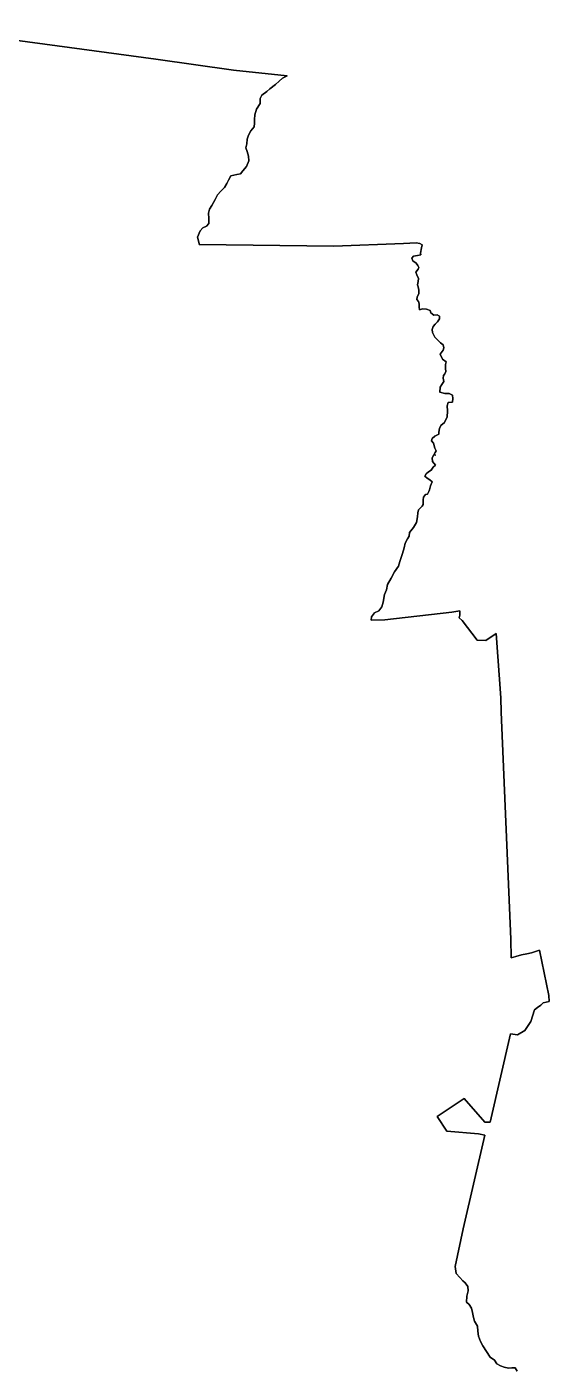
# Model space of a CAD drawing. Header units: inches. Extents: x 33.9 to 41.9, y -4.8 to 5.4.
# Drawn here: x 35.4312 to 35.507, y 0.7139 to 0.909 of the extents above; entities that cross this region are included whole.
import ezdxf

# ---------------------------------------------------------------- set-up
doc = ezdxf.new("R2010")
doc.units = ezdxf.units.IN
doc.header["$MEASUREMENT"] = 0
doc.layers.add('Counties', color=7, linetype='Continuous')

msp = doc.modelspace()

# ---------------------------------------------------------------- linework, layer by layer
at = {"layer": 'Counties'}
for points in [[(35.50242, 0.71375), (35.50211, 0.71424), (35.50162, 0.71427), (35.50113, 0.71418), (35.50051, 0.71434), (35.49996, 0.71452), (35.49944, 0.71483), (35.4991, 0.71536), (35.49849, 0.71579), (35.49741, 0.71743), (35.4971, 0.71808), (35.4968, 0.71886), (35.49667, 0.71957), (35.49664, 0.72028), (35.49621, 0.72102), (35.49606, 0.72158), (35.4959, 0.72229), (35.49575, 0.72294), (35.49544, 0.72344), (35.49504, 0.72378), (35.4951, 0.72464), (35.49529, 0.72542), (35.49526, 0.72607), (35.49486, 0.7266), (35.49449, 0.72687), (35.49406, 0.72737), (35.49353, 0.72796), (35.49338, 0.72898), (35.49454, 0.73443), (35.4977, 0.74802), (35.49678, 0.74824), (35.4922, 0.74864), (35.49079, 0.75077), (35.49471, 0.75338), (35.4977, 0.74991), (35.49846, 0.74991), (35.50143, 0.76275), (35.50245, 0.76263), (35.50352, 0.76323), (35.5044, 0.76452), (35.50493, 0.76625), (35.50536, 0.76656), (35.50585, 0.76693), (35.50616, 0.76724), (35.50705, 0.76746), (35.50698, 0.76833), (35.50566, 0.77492), (35.50505, 0.7747), (35.50449, 0.77449), (35.50382, 0.77436), (35.50305, 0.77421), (35.50219, 0.77396), (35.50152, 0.77378), (35.50148, 0.7765), (35.50008, 0.80947), (35.50005, 0.81154), (35.49934, 0.8209), (35.49783, 0.81987), (35.49657, 0.81993), (35.49439, 0.82275), (35.49399, 0.82315), (35.49405, 0.82356), (35.49408, 0.82418), (35.49289, 0.82396), (35.48319, 0.82288), (35.48119, 0.82281), (35.48122, 0.82331), (35.48168, 0.8239), (35.48233, 0.82418), (35.48276, 0.82476), (35.48294, 0.82545), (35.48312, 0.82656), (35.48343, 0.82721), (35.48358, 0.82798), (35.4841, 0.82891), (35.48459, 0.82984), (35.48518, 0.83065), (35.48536, 0.83136), (35.48576, 0.8325), (35.486, 0.83334), (35.48613, 0.83402), (35.48646, 0.83464), (35.48671, 0.83504), (35.48677, 0.83554), (35.48735, 0.83628), (35.48778, 0.83699), (35.48794, 0.83783), (35.48797, 0.83839), (35.48809, 0.83882), (35.4883, 0.83907), (35.48861, 0.83938), (35.48876, 0.83962), (35.48876, 0.84031), (35.48879, 0.84068), (35.48907, 0.84105), (35.48938, 0.84111), (35.48959, 0.84151), (35.48968, 0.84176), (35.4898, 0.84232), (35.49005, 0.84291), (35.48974, 0.84322), (35.48931, 0.84346), (35.48897, 0.84371), (35.48916, 0.84408), (35.48953, 0.84436), (35.48989, 0.84458), (35.4902, 0.84504), (35.49054, 0.84532), (35.49011, 0.84585), (35.49005, 0.8464), (35.49029, 0.84681), (35.49048, 0.84715), (35.49066, 0.84743), (35.49042, 0.84781), (35.49026, 0.84851), (35.48998, 0.84888), (35.49005, 0.84919), (35.49044, 0.84953), (35.491, 0.84984), (35.491, 0.85012), (35.49112, 0.85065), (35.49133, 0.85111), (35.49186, 0.85151), (35.49204, 0.85198), (35.49222, 0.85232), (35.49228, 0.85321), (35.49222, 0.85393), (35.4924, 0.85445), (35.49302, 0.85448), (35.49305, 0.85501), (35.49302, 0.85551), (35.49253, 0.85572), (35.49191, 0.85572), (35.49115, 0.85591), (35.49124, 0.85665), (35.49145, 0.85702), (35.49173, 0.85746), (35.49167, 0.85795), (35.4917, 0.85835), (35.49188, 0.85857), (35.49203, 0.85894), (35.492, 0.85938), (35.49197, 0.85993), (35.49209, 0.86034), (35.49157, 0.86071), (35.49123, 0.86145), (35.49163, 0.86204), (35.49175, 0.86238), (35.49163, 0.86278), (35.49129, 0.86309), (35.49096, 0.8634), (35.49046, 0.8639), (35.4901, 0.86461), (35.49007, 0.86504), (35.49022, 0.86547), (35.49049, 0.86578), (35.49083, 0.86613), (35.49114, 0.86659), (35.49111, 0.86696), (35.49077, 0.86715), (35.49031, 0.86711), (35.48988, 0.86743), (35.48976, 0.86777), (35.48923, 0.86798), (35.48865, 0.86801), (35.48822, 0.86789), (35.48816, 0.86829), (35.48819, 0.86876), (35.48807, 0.86907), (35.48785, 0.86938), (35.48788, 0.86972), (35.48813, 0.87024), (35.4881, 0.87074), (35.48804, 0.87123), (35.48794, 0.87151), (35.488, 0.87198), (35.48809, 0.87241), (35.48785, 0.87294), (35.48766, 0.87337), (35.48803, 0.87377), (35.48812, 0.87402), (35.48797, 0.8743), (35.48773, 0.87464), (35.48727, 0.87498), (35.48708, 0.87538), (35.48736, 0.87569), (35.48791, 0.87575), (35.4884, 0.87585), (35.48837, 0.87612), (35.48852, 0.87687), (35.48858, 0.8773), (35.48828, 0.87752), (35.48772, 0.87761), (35.48588, 0.87749), (35.47575, 0.87715), (35.45623, 0.87736), (35.45623, 0.87752), (35.45595, 0.87845), (35.45638, 0.87934), (35.45675, 0.87978), (35.45727, 0.88002), (35.45764, 0.8804), (35.45764, 0.88114), (35.45757, 0.88194), (35.45773, 0.8825), (35.45807, 0.88303), (35.45853, 0.88389), (35.45886, 0.88458), (35.45938, 0.88513), (35.45987, 0.88563), (35.46024, 0.88622), (35.46049, 0.88671), (35.46083, 0.88733), (35.46169, 0.88755), (35.46224, 0.88764), (35.46254, 0.88807), (35.4631, 0.88869), (35.46343, 0.88953), (35.4634, 0.89021), (35.46319, 0.89086), (35.463, 0.89139), (35.46312, 0.89201), (35.46319, 0.89266), (35.46337, 0.89324), (35.46374, 0.89386), (35.4642, 0.89445), (35.46426, 0.89498), (35.46426, 0.8955), (35.46429, 0.89622), (35.46456, 0.89702), (35.46505, 0.89783), (35.46509, 0.89857), (35.46533, 0.89903), (35.46604, 0.89959), (35.4665, 0.89996), (35.46729, 0.90061), (35.46785, 0.90108), (35.46834, 0.90154), (35.46898, 0.90188), (35.46121, 0.90266), (35.44992, 0.90426), (35.4151, 0.90897)], [(35.4151, 0.90897), (35.44992, 0.90426), (35.46121, 0.90266), (35.46898, 0.90188), (35.46834, 0.90154), (35.46785, 0.90108), (35.46729, 0.90061), (35.4665, 0.89996), (35.46604, 0.89959), (35.46533, 0.89903), (35.46509, 0.89857), (35.46505, 0.89783), (35.46456, 0.89702), (35.46429, 0.89622), (35.46426, 0.8955), (35.46426, 0.89498), (35.4642, 0.89445), (35.46374, 0.89386), (35.46337, 0.89324), (35.46319, 0.89266), (35.46312, 0.89201), (35.463, 0.89139), (35.46319, 0.89086), (35.4634, 0.89021), (35.46343, 0.88953), (35.4631, 0.88869), (35.46254, 0.88807), (35.46224, 0.88764), (35.46169, 0.88755), (35.46083, 0.88733), (35.46049, 0.88671), (35.46024, 0.88622), (35.45987, 0.88563), (35.45938, 0.88513), (35.45886, 0.88458), (35.45853, 0.88389), (35.45807, 0.88303), (35.45773, 0.8825), (35.45757, 0.88194), (35.45764, 0.88114), (35.45764, 0.8804), (35.45727, 0.88002), (35.45675, 0.87978), (35.45638, 0.87934), (35.45595, 0.87845), (35.45623, 0.87752), (35.45623, 0.87736), (35.47575, 0.87715), (35.48588, 0.87749), (35.48772, 0.87761), (35.48828, 0.87752), (35.48858, 0.8773), (35.48852, 0.87687), (35.48837, 0.87612), (35.4884, 0.87585), (35.48791, 0.87575), (35.48736, 0.87569), (35.48708, 0.87538), (35.48727, 0.87498), (35.48773, 0.87464), (35.48797, 0.8743), (35.48812, 0.87402), (35.48803, 0.87377), (35.48766, 0.87337), (35.48785, 0.87294), (35.48809, 0.87241), (35.488, 0.87198), (35.48794, 0.87151), (35.48804, 0.87123), (35.4881, 0.87074), (35.48813, 0.87024), (35.48788, 0.86972), (35.48785, 0.86938), (35.48807, 0.86907), (35.48819, 0.86876), (35.48816, 0.86829), (35.48822, 0.86789), (35.48865, 0.86801), (35.48923, 0.86798), (35.48976, 0.86777), (35.48988, 0.86743), (35.49031, 0.86711), (35.49077, 0.86715), (35.49111, 0.86696), (35.49114, 0.86659), (35.49083, 0.86613), (35.49049, 0.86578), (35.49022, 0.86547), (35.49007, 0.86504), (35.4901, 0.86461), (35.49046, 0.8639), (35.49096, 0.8634), (35.49129, 0.86309), (35.49163, 0.86278), (35.49175, 0.86238), (35.49163, 0.86204), (35.49123, 0.86145), (35.49157, 0.86071), (35.49209, 0.86034), (35.49197, 0.85993), (35.492, 0.85938), (35.49203, 0.85894), (35.49188, 0.85857), (35.4917, 0.85835), (35.49167, 0.85795), (35.49173, 0.85746), (35.49145, 0.85702), (35.49124, 0.85665), (35.49115, 0.85591), (35.49191, 0.85572), (35.49253, 0.85572), (35.49302, 0.85551), (35.49305, 0.85501), (35.49302, 0.85448), (35.4924, 0.85445), (35.49222, 0.85393), (35.49228, 0.85321), (35.49222, 0.85232), (35.49204, 0.85198), (35.49186, 0.85151), (35.49133, 0.85111), (35.49112, 0.85065), (35.491, 0.85012), (35.491, 0.84984), (35.49044, 0.84953), (35.49005, 0.84919), (35.48998, 0.84888), (35.49026, 0.84851), (35.49042, 0.84781), (35.49066, 0.84743), (35.49048, 0.84715), (35.49029, 0.84681), (35.49005, 0.8464), (35.49011, 0.84585), (35.49054, 0.84532), (35.4902, 0.84504), (35.48989, 0.84458), (35.48953, 0.84436), (35.48916, 0.84408), (35.48897, 0.84371), (35.48931, 0.84346), (35.48974, 0.84322), (35.49005, 0.84291), (35.4898, 0.84232), (35.48968, 0.84176), (35.48959, 0.84151), (35.48938, 0.84111), (35.48907, 0.84105), (35.48879, 0.84068), (35.48876, 0.84031), (35.48876, 0.83962), (35.48861, 0.83938), (35.4883, 0.83907), (35.48809, 0.83882), (35.48797, 0.83839), (35.48794, 0.83783), (35.48778, 0.83699), (35.48735, 0.83628), (35.48677, 0.83554), (35.48671, 0.83504), (35.48646, 0.83464), (35.48613, 0.83402), (35.486, 0.83334), (35.48576, 0.8325), (35.48536, 0.83136), (35.48518, 0.83065), (35.48459, 0.82984), (35.4841, 0.82891), (35.48358, 0.82798), (35.48343, 0.82721), (35.48312, 0.82656), (35.48294, 0.82545), (35.48276, 0.82476), (35.48233, 0.82418), (35.48168, 0.8239), (35.48122, 0.82331), (35.48119, 0.82281), (35.48319, 0.82288), (35.49289, 0.82396), (35.49408, 0.82418), (35.49405, 0.82356), (35.49399, 0.82315), (35.49439, 0.82275), (35.49657, 0.81993), (35.49783, 0.81987), (35.49934, 0.8209), (35.50005, 0.81154), (35.50008, 0.80947), (35.50148, 0.7765), (35.50152, 0.77378), (35.50219, 0.77396), (35.50305, 0.77421), (35.50382, 0.77436), (35.50449, 0.77449), (35.50505, 0.7747), (35.50566, 0.77492), (35.50698, 0.76833), (35.50705, 0.76746), (35.50616, 0.76724), (35.50585, 0.76693), (35.50536, 0.76656), (35.50493, 0.76625), (35.5044, 0.76452), (35.50352, 0.76323), (35.50245, 0.76263), (35.50143, 0.76275), (35.49846, 0.74991), (35.4977, 0.74991), (35.49471, 0.75338), (35.49079, 0.75077), (35.4922, 0.74864), (35.49678, 0.74824), (35.4977, 0.74802), (35.49454, 0.73443), (35.49338, 0.72898), (35.49353, 0.72796), (35.49406, 0.72737), (35.49449, 0.72687), (35.49486, 0.7266), (35.49526, 0.72607), (35.49529, 0.72542), (35.4951, 0.72464), (35.49504, 0.72378), (35.49544, 0.72344), (35.49575, 0.72294), (35.4959, 0.72229), (35.49606, 0.72158), (35.49621, 0.72102), (35.49664, 0.72028), (35.49667, 0.71957), (35.4968, 0.71886), (35.4971, 0.71808), (35.49741, 0.71743), (35.49849, 0.71579), (35.4991, 0.71536), (35.49944, 0.71483), (35.49996, 0.71452), (35.50051, 0.71434), (35.50113, 0.71418), (35.50162, 0.71427), (35.50211, 0.71424), (35.50242, 0.71375)], [(35.50242, 0.71375), (35.50211, 0.71424), (35.50162, 0.71427), (35.50113, 0.71418), (35.50051, 0.71434), (35.49996, 0.71452), (35.49944, 0.71483), (35.4991, 0.71536), (35.49849, 0.71579), (35.49741, 0.71743), (35.4971, 0.71808), (35.4968, 0.71886), (35.49667, 0.71957), (35.49664, 0.72028), (35.49621, 0.72102), (35.49606, 0.72158), (35.4959, 0.72229), (35.49575, 0.72294), (35.49544, 0.72344), (35.49504, 0.72378), (35.4951, 0.72464), (35.49529, 0.72542), (35.49526, 0.72607), (35.49486, 0.7266), (35.49449, 0.72687), (35.49406, 0.72737), (35.49353, 0.72796), (35.49338, 0.72898), (35.49454, 0.73443), (35.4977, 0.74802), (35.49678, 0.74824), (35.4922, 0.74864), (35.49079, 0.75077), (35.49471, 0.75338), (35.4977, 0.74991), (35.49846, 0.74991), (35.50143, 0.76275), (35.50245, 0.76263), (35.50352, 0.76323), (35.5044, 0.76452), (35.50493, 0.76625), (35.50536, 0.76656), (35.50585, 0.76693), (35.50616, 0.76724), (35.50705, 0.76746), (35.50698, 0.76833), (35.50566, 0.77492), (35.50505, 0.7747), (35.50449, 0.77449), (35.50382, 0.77436), (35.50305, 0.77421), (35.50219, 0.77396), (35.50152, 0.77378), (35.50148, 0.7765), (35.50008, 0.80947), (35.50005, 0.81154), (35.49934, 0.8209), (35.49783, 0.81987), (35.49657, 0.81993), (35.49439, 0.82275), (35.49399, 0.82315), (35.49405, 0.82356), (35.49408, 0.82418), (35.49289, 0.82396), (35.48319, 0.82288), (35.48119, 0.82281), (35.48122, 0.82331), (35.48168, 0.8239), (35.48233, 0.82418), (35.48276, 0.82476), (35.48294, 0.82545), (35.48312, 0.82656), (35.48343, 0.82721), (35.48358, 0.82798), (35.4841, 0.82891), (35.48459, 0.82984), (35.48518, 0.83065), (35.48536, 0.83136), (35.48576, 0.8325), (35.486, 0.83334), (35.48613, 0.83402), (35.48646, 0.83464), (35.48671, 0.83504), (35.48677, 0.83554), (35.48735, 0.83628), (35.48778, 0.83699), (35.48794, 0.83783), (35.48797, 0.83839), (35.48809, 0.83882), (35.4883, 0.83907), (35.48861, 0.83938), (35.48876, 0.83962), (35.48876, 0.84031), (35.48879, 0.84068), (35.48907, 0.84105), (35.48938, 0.84111), (35.48959, 0.84151), (35.48968, 0.84176), (35.4898, 0.84232), (35.49005, 0.84291), (35.48974, 0.84322), (35.48931, 0.84346), (35.48897, 0.84371), (35.48916, 0.84408), (35.48953, 0.84436), (35.48989, 0.84458), (35.4902, 0.84504), (35.49054, 0.84532), (35.49011, 0.84585), (35.49005, 0.8464), (35.49029, 0.84681), (35.49048, 0.84715), (35.49066, 0.84743), (35.49042, 0.84781), (35.49026, 0.84851), (35.48998, 0.84888), (35.49005, 0.84919), (35.49044, 0.84953), (35.491, 0.84984), (35.491, 0.85012), (35.49112, 0.85065), (35.49133, 0.85111), (35.49186, 0.85151), (35.49204, 0.85198), (35.49222, 0.85232), (35.49228, 0.85321), (35.49222, 0.85393), (35.4924, 0.85445), (35.49302, 0.85448), (35.49305, 0.85501), (35.49302, 0.85551), (35.49253, 0.85572), (35.49191, 0.85572), (35.49115, 0.85591), (35.49124, 0.85665), (35.49145, 0.85702), (35.49173, 0.85746), (35.49167, 0.85795), (35.4917, 0.85835), (35.49188, 0.85857), (35.49203, 0.85894), (35.492, 0.85938), (35.49197, 0.85993), (35.49209, 0.86034), (35.49157, 0.86071), (35.49123, 0.86145), (35.49163, 0.86204), (35.49175, 0.86238), (35.49163, 0.86278), (35.49129, 0.86309), (35.49096, 0.8634), (35.49046, 0.8639), (35.4901, 0.86461), (35.49007, 0.86504), (35.49022, 0.86547), (35.49049, 0.86578), (35.49083, 0.86613), (35.49114, 0.86659), (35.49111, 0.86696), (35.49077, 0.86715), (35.49031, 0.86711), (35.48988, 0.86743), (35.48976, 0.86777), (35.48923, 0.86798), (35.48865, 0.86801), (35.48822, 0.86789), (35.48816, 0.86829), (35.48819, 0.86876), (35.48807, 0.86907), (35.48785, 0.86938), (35.48788, 0.86972), (35.48813, 0.87024), (35.4881, 0.87074), (35.48804, 0.87123), (35.48794, 0.87151), (35.488, 0.87198), (35.48809, 0.87241), (35.48785, 0.87294), (35.48766, 0.87337), (35.48803, 0.87377), (35.48812, 0.87402), (35.48797, 0.8743), (35.48773, 0.87464), (35.48727, 0.87498), (35.48708, 0.87538), (35.48736, 0.87569), (35.48791, 0.87575), (35.4884, 0.87585), (35.48837, 0.87612), (35.48852, 0.87687), (35.48858, 0.8773), (35.48828, 0.87752), (35.48772, 0.87761), (35.48588, 0.87749), (35.47575, 0.87715), (35.45623, 0.87736), (35.45623, 0.87752), (35.45595, 0.87845), (35.45638, 0.87934), (35.45675, 0.87978), (35.45727, 0.88002), (35.45764, 0.8804), (35.45764, 0.88114), (35.45757, 0.88194), (35.45773, 0.8825), (35.45807, 0.88303), (35.45853, 0.88389), (35.45886, 0.88458), (35.45938, 0.88513), (35.45987, 0.88563), (35.46024, 0.88622), (35.46049, 0.88671), (35.46083, 0.88733), (35.46169, 0.88755), (35.46224, 0.88764), (35.46254, 0.88807), (35.4631, 0.88869), (35.46343, 0.88953), (35.4634, 0.89021), (35.46319, 0.89086), (35.463, 0.89139), (35.46312, 0.89201), (35.46319, 0.89266), (35.46337, 0.89324), (35.46374, 0.89386), (35.4642, 0.89445), (35.46426, 0.89498), (35.46426, 0.8955), (35.46429, 0.89622), (35.46456, 0.89702), (35.46505, 0.89783), (35.46509, 0.89857), (35.46533, 0.89903), (35.46604, 0.89959), (35.4665, 0.89996), (35.46729, 0.90061), (35.46785, 0.90108), (35.46834, 0.90154), (35.46898, 0.90188), (35.46121, 0.90266), (35.44992, 0.90426), (35.4151, 0.90897)], [(35.4151, 0.90897), (35.44992, 0.90426), (35.46121, 0.90266), (35.46898, 0.90188), (35.46834, 0.90154), (35.46785, 0.90108), (35.46729, 0.90061), (35.4665, 0.89996), (35.46604, 0.89959), (35.46533, 0.89903), (35.46509, 0.89857), (35.46505, 0.89783), (35.46456, 0.89702), (35.46429, 0.89622), (35.46426, 0.8955), (35.46426, 0.89498), (35.4642, 0.89445), (35.46374, 0.89386), (35.46337, 0.89324), (35.46319, 0.89266), (35.46312, 0.89201), (35.463, 0.89139), (35.46319, 0.89086), (35.4634, 0.89021), (35.46343, 0.88953), (35.4631, 0.88869), (35.46254, 0.88807), (35.46224, 0.88764), (35.46169, 0.88755), (35.46083, 0.88733), (35.46049, 0.88671), (35.46024, 0.88622), (35.45987, 0.88563), (35.45938, 0.88513), (35.45886, 0.88458), (35.45853, 0.88389), (35.45807, 0.88303), (35.45773, 0.8825), (35.45757, 0.88194), (35.45764, 0.88114), (35.45764, 0.8804), (35.45727, 0.88002), (35.45675, 0.87978), (35.45638, 0.87934), (35.45595, 0.87845), (35.45623, 0.87752), (35.45623, 0.87736), (35.47575, 0.87715), (35.48588, 0.87749), (35.48772, 0.87761), (35.48828, 0.87752), (35.48858, 0.8773), (35.48852, 0.87687), (35.48837, 0.87612), (35.4884, 0.87585), (35.48791, 0.87575), (35.48736, 0.87569), (35.48708, 0.87538), (35.48727, 0.87498), (35.48773, 0.87464), (35.48797, 0.8743), (35.48812, 0.87402), (35.48803, 0.87377), (35.48766, 0.87337), (35.48785, 0.87294), (35.48809, 0.87241), (35.488, 0.87198), (35.48794, 0.87151), (35.48804, 0.87123), (35.4881, 0.87074), (35.48813, 0.87024), (35.48788, 0.86972), (35.48785, 0.86938), (35.48807, 0.86907), (35.48819, 0.86876), (35.48816, 0.86829), (35.48822, 0.86789), (35.48865, 0.86801), (35.48923, 0.86798), (35.48976, 0.86777), (35.48988, 0.86743), (35.49031, 0.86711), (35.49077, 0.86715), (35.49111, 0.86696), (35.49114, 0.86659), (35.49083, 0.86613), (35.49049, 0.86578), (35.49022, 0.86547), (35.49007, 0.86504), (35.4901, 0.86461), (35.49046, 0.8639), (35.49096, 0.8634), (35.49129, 0.86309), (35.49163, 0.86278), (35.49175, 0.86238), (35.49163, 0.86204), (35.49123, 0.86145), (35.49157, 0.86071), (35.49209, 0.86034), (35.49197, 0.85993), (35.492, 0.85938), (35.49203, 0.85894), (35.49188, 0.85857), (35.4917, 0.85835), (35.49167, 0.85795), (35.49173, 0.85746), (35.49145, 0.85702), (35.49124, 0.85665), (35.49115, 0.85591), (35.49191, 0.85572), (35.49253, 0.85572), (35.49302, 0.85551), (35.49305, 0.85501), (35.49302, 0.85448), (35.4924, 0.85445), (35.49222, 0.85393), (35.49228, 0.85321), (35.49222, 0.85232), (35.49204, 0.85198), (35.49186, 0.85151), (35.49133, 0.85111), (35.49112, 0.85065), (35.491, 0.85012), (35.491, 0.84984), (35.49044, 0.84953), (35.49005, 0.84919), (35.48998, 0.84888), (35.49026, 0.84851), (35.49042, 0.84781), (35.49066, 0.84743), (35.49048, 0.84715), (35.49029, 0.84681), (35.49005, 0.8464), (35.49011, 0.84585), (35.49054, 0.84532), (35.4902, 0.84504), (35.48989, 0.84458), (35.48953, 0.84436), (35.48916, 0.84408), (35.48897, 0.84371), (35.48931, 0.84346), (35.48974, 0.84322), (35.49005, 0.84291), (35.4898, 0.84232), (35.48968, 0.84176), (35.48959, 0.84151), (35.48938, 0.84111), (35.48907, 0.84105), (35.48879, 0.84068), (35.48876, 0.84031), (35.48876, 0.83962), (35.48861, 0.83938), (35.4883, 0.83907), (35.48809, 0.83882), (35.48797, 0.83839), (35.48794, 0.83783), (35.48778, 0.83699), (35.48735, 0.83628), (35.48677, 0.83554), (35.48671, 0.83504), (35.48646, 0.83464), (35.48613, 0.83402), (35.486, 0.83334), (35.48576, 0.8325), (35.48536, 0.83136), (35.48518, 0.83065), (35.48459, 0.82984), (35.4841, 0.82891), (35.48358, 0.82798), (35.48343, 0.82721), (35.48312, 0.82656), (35.48294, 0.82545), (35.48276, 0.82476), (35.48233, 0.82418), (35.48168, 0.8239), (35.48122, 0.82331), (35.48119, 0.82281), (35.48319, 0.82288), (35.49289, 0.82396), (35.49408, 0.82418), (35.49405, 0.82356), (35.49399, 0.82315), (35.49439, 0.82275), (35.49657, 0.81993), (35.49783, 0.81987), (35.49934, 0.8209), (35.50005, 0.81154), (35.50008, 0.80947), (35.50148, 0.7765), (35.50152, 0.77378), (35.50219, 0.77396), (35.50305, 0.77421), (35.50382, 0.77436), (35.50449, 0.77449), (35.50505, 0.7747), (35.50566, 0.77492), (35.50698, 0.76833), (35.50705, 0.76746), (35.50616, 0.76724), (35.50585, 0.76693), (35.50536, 0.76656), (35.50493, 0.76625), (35.5044, 0.76452), (35.50352, 0.76323), (35.50245, 0.76263), (35.50143, 0.76275), (35.49846, 0.74991), (35.4977, 0.74991), (35.49471, 0.75338), (35.49079, 0.75077), (35.4922, 0.74864), (35.49678, 0.74824), (35.4977, 0.74802), (35.49454, 0.73443), (35.49338, 0.72898), (35.49353, 0.72796), (35.49406, 0.72737), (35.49449, 0.72687), (35.49486, 0.7266), (35.49526, 0.72607), (35.49529, 0.72542), (35.4951, 0.72464), (35.49504, 0.72378), (35.49544, 0.72344), (35.49575, 0.72294), (35.4959, 0.72229), (35.49606, 0.72158), (35.49621, 0.72102), (35.49664, 0.72028), (35.49667, 0.71957), (35.4968, 0.71886), (35.4971, 0.71808), (35.49741, 0.71743), (35.49849, 0.71579), (35.4991, 0.71536), (35.49944, 0.71483), (35.49996, 0.71452), (35.50051, 0.71434), (35.50113, 0.71418), (35.50162, 0.71427), (35.50211, 0.71424), (35.50242, 0.71375)]]:
    msp.add_lwpolyline(points, dxfattribs=at)
msp.add_lwpolyline([(35.49029, 0.84681), (35.49059, 0.84678), (35.49046, 0.84679)], close=True, dxfattribs=at)
msp.add_lwpolyline([(35.49029, 0.84681), (35.49059, 0.84678), (35.49046, 0.84679)], close=True, dxfattribs=at)

doc.saveas('drawing.dxf')
